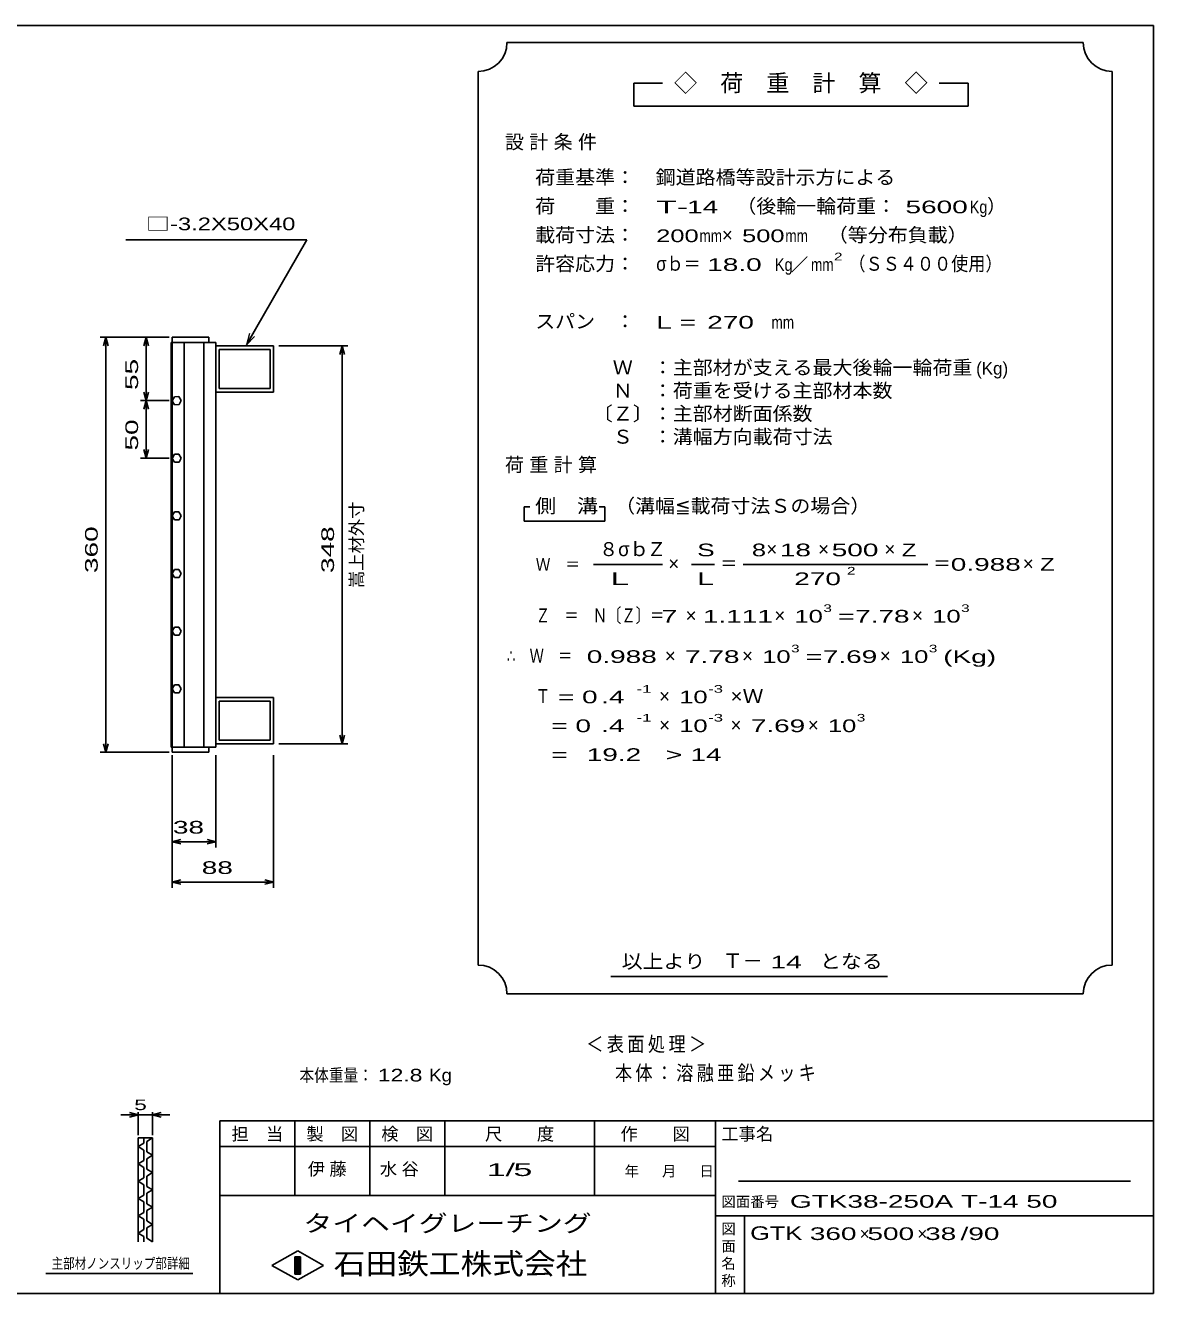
# Model space of a CAD drawing. Units: millimetres, scale not verified. Extents: x -910 to 866, y -641 to 527.
# Drawn here: x -113 to 866, y -573 to 527 of the extents above; entities that cross this region are included whole.
import ezdxf
from ezdxf.enums import TextEntityAlignment as Align

# ---------------------------------------------------------------- set-up
doc = ezdxf.new("R2010")
doc.units = ezdxf.units.MM
doc.header["$LTSCALE"] = 5
for name, color, linetype, lineweight in [('0_2', 150, 'Continuous', 25), ('16', 3, 'Continuous', 25), ('22', 4, 'Continuous', 25), ('24', 2, 'Continuous', 25), ('32', 4, 'Continuous', 25)]:
    doc.layers.add(name, color=color, linetype=linetype, lineweight=lineweight)
doc.styles.add('ベクトル', font='')
doc.styles.get('ベクトル').set_extended_font_data('ベクトル')

msp = doc.modelspace()

# ---------------------------------------------------------------- linework, layer by layer
at = {"layer": '0_2'}
for p, q in [((-864.5, 526.75), (865.5, 526.75)), ((865.5, 526.75), (865.5, -573.25)), ((865.5, -423.25), (55.5, -423.25)), ((55.5, -423.25), (55.5, -573.25)), ((120.5, -423.25), (120.5, -488.25)), ((185.5, -488.25), (185.5, -423.25)), ((250.5, -423.25), (250.5, -488.25)), ((380.5, -488.25), (380.5, -423.25)), ((485.5, -423.25), (485.5, -573.25)), ((485.5, -445.75), (55.5, -445.75)), ((845.5, -475.75), (505.5, -475.75)), ((55.5, -488.25), (485.5, -488.25)), ((485.5, -505.75), (865.5, -505.75)), ((510.5, -573.25), (510.5, -505.75)), ((100.5, -548.75), (123, -536.25)), ((123, -536.25), (145.5, -548.75)), ((123, -561.25), (100.5, -548.75)), ((120.5, -541.25), (125.5, -541.25)), ((120.5, -556.25), (120.5, -541.25)), ((120.5, -541.25), (121.5, -541.25)), ((121.5, -541.25), (121.5, -556.25)), ((122.5, -556.25), (122.5, -541.25)), ((122.5, -541.25), (123.5, -541.25)), ((145.5, -548.75), (123, -561.25)), ((123.5, -541.25), (123.5, -556.25)), ((124.5, -556.25), (124.5, -541.25)), ((124.5, -541.25), (125.5, -541.25)), ((125.5, -541.25), (125.5, -556.25)), ((125.5, -541.25), (125.5, -556.25)), ((125.5, -556.25), (120.5, -556.25)), ((121.5, -556.25), (122.5, -556.25)), ((123.5, -556.25), (124.5, -556.25)), ((865.5, -573.25), (-864.5, -573.25))]:
    msp.add_line(p, q, dxfattribs=at)
at = {"layer": '16'}
for p, q in [((46, 256.25), (14, 256.25)), ((14, 256.25), (14, 251.75)), ((46, 251.75), (46, 256.25)), ((13.3, -99.25), (13.3, 251.75)), ((13.3, 251.75), (14, 251.75)), ((14, 251.75), (46, 251.75)), ((14, 251.75), (14, -99.25)), ((52, 251.75), (14, 251.75)), ((24.5, 251.75), (24.5, -99.25)), ((41.5, -99.25), (41.5, 251.75)), ((52, -99.25), (52, 251.75)), ((52, 248.75), (102, 248.75)), ((52, 208.75), (52, 248.75)), ((55, 245.75), (99, 245.75)), ((55, 211.75), (55, 245.75)), ((99, 245.75), (99, 211.75)), ((102, 248.75), (102, 208.75)), ((99, 211.75), (55, 211.75)), ((15.976, 204.7), (14, 201.222)), ((14, 201.222), (16.024, 197.772)), ((19.976, 204.728), (15.976, 204.7)), ((22, 201.25), (19.976, 204.728)), ((20.024, 197.8), (22, 201.278)), ((102, 208.75), (52, 208.75)), ((16.024, 197.772), (20.024, 197.8)), ((15.976, 154.7), (14, 151.222)), ((19.976, 154.728), (15.976, 154.7)), ((22, 151.25), (19.976, 154.728)), ((14, 151.222), (16.024, 147.772)), ((16.024, 147.772), (20.024, 147.8)), ((20.024, 147.8), (22, 151.278)), ((15.976, 104.7), (14, 101.222)), ((14, 101.222), (16.024, 97.772)), ((19.976, 104.728), (15.976, 104.7)), ((22, 101.25), (19.976, 104.728)), ((20.024, 97.8), (22, 101.278)), ((16.024, 97.772), (20.024, 97.8)), ((15.976, 54.7), (14, 51.222)), ((14, 51.222), (16.024, 47.772)), ((19.976, 54.728), (15.976, 54.7)), ((16.024, 47.772), (20.024, 47.8)), ((22, 51.25), (19.976, 54.728)), ((20.024, 47.8), (22, 51.278)), ((15.976, 4.7), (14, 1.222)), ((14, 1.222), (16.024, -2.228)), ((19.976, 4.728), (15.976, 4.7)), ((22, 1.25), (19.976, 4.728)), ((20.024, -2.2), (22, 1.278)), ((16.024, -2.228), (20.024, -2.2)), ((15.976, -45.3), (14, -48.778)), ((14, -48.778), (16.024, -52.228)), ((19.976, -45.272), (15.976, -45.3)), ((16.024, -52.228), (20.024, -52.2)), ((22, -48.75), (19.976, -45.272)), ((20.024, -52.2), (22, -48.722)), ((102, -56.25), (52, -56.25)), ((52, -56.25), (52, -96.25)), ((99, -59.25), (55, -59.25)), ((55, -59.25), (55, -93.25)), ((99, -93.25), (99, -59.25)), ((102, -96.25), (102, -56.25)), ((52, -96.25), (102, -96.25)), ((55, -93.25), (99, -93.25)), ((14, -99.25), (13.3, -99.25)), ((14, -99.25), (46, -99.25)), ((14, -103.75), (14, -99.25)), ((14, -99.25), (52, -99.25)), ((46, -103.75), (14, -103.75)), ((46, -99.25), (46, -103.75))]:
    msp.add_line(p, q, dxfattribs=at)
at = {"layer": '22'}
for p, q in [((131.01, 340.76), (-25.99, 340.76)), ((78.48, 249.776), (131.01, 340.76)), ((11.5, 256.25), (-48.5, 256.25)), ((-43.5, 256.25), (-45.5, 248.75)), ((-41.5, 248.75), (-43.5, 256.25)), ((-43.5, 256.25), (-43.5, -103.75)), ((11.5, 256.25), (-13.5, 256.25)), ((-8.5, 256.25), (-10.5, 248.75)), ((-6.5, 248.75), (-8.5, 256.25)), ((-8.5, 256.25), (-8.5, 201.25)), ((106.5, 248.75), (166.5, 248.75)), ((161.5, 248.75), (159.5, 241.25)), ((163.5, 241.25), (161.5, 248.75)), ((161.5, 248.75), (161.5, -96.25)), ((-13.5, 201.25), (11.5, 201.25)), ((-8.5, 201.25), (-10.5, 208.75)), ((-8.5, 201.25), (-10.5, 193.75)), ((-6.5, 208.75), (-8.5, 201.25)), ((-6.5, 193.75), (-8.5, 201.25)), ((-8.5, 201.25), (-8.5, 151.25)), ((-8.5, 151.25), (-10.5, 158.75)), ((-6.5, 158.75), (-8.5, 151.25)), ((-13.5, 151.25), (11.5, 151.25)), ((-43.5, -103.75), (-45.5, -96.25)), ((-41.5, -96.25), (-43.5, -103.75)), ((166.5, -96.25), (106.5, -96.25)), ((161.5, -96.25), (159.5, -88.75)), ((163.5, -88.75), (161.5, -96.25)), ((-48.5, -103.75), (11.5, -103.75)), ((14, -106.25), (14, -186.25)), ((14, -106.25), (14, -221.25)), ((52, -186.25), (52, -106.25)), ((102, -221.25), (102, -106.25)), ((14, -181.25), (21.5, -179.25)), ((21.5, -183.25), (14, -181.25)), ((14, -181.25), (52, -181.25)), ((52, -181.25), (44.5, -179.25)), ((44.5, -183.25), (52, -181.25)), ((14, -216.25), (21.5, -214.25)), ((21.5, -218.25), (14, -216.25)), ((14, -216.25), (102, -216.25)), ((102, -216.25), (94.5, -214.25)), ((94.5, -218.25), (102, -216.25))]:
    msp.add_line(p, q, dxfattribs=at)
at = {"layer": '22', "lineweight": 13}
for p, q in [((81.068, 259.435), (78.48, 249.776)), ((78.48, 249.776), (85.551, 256.847))]:
    msp.add_line(p, q, dxfattribs=at)
at = {"layer": '24', "color": 4}
for p, q in [((804.5, 511.75), (304.5, 511.75)), ((279.5, 486.75), (279.5, -288.25)), ((829.5, -288.25), (829.5, 486.75)), ((439.5, 476.75), (414.5, 476.75)), ((414.5, 476.75), (414.5, 456.75)), ((704.5, 476.75), (679.5, 476.75)), ((704.5, 456.75), (704.5, 476.75)), ((414.5, 456.75), (704.5, 456.75)), ((324.5, 109.25), (319.5, 109.25)), ((319.5, 109.25), (319.5, 96.75)), ((389.5, 109.25), (384.5, 109.25)), ((389.5, 96.75), (389.5, 109.25)), ((319.5, 96.75), (389.5, 96.75)), ((379.5, 59.25), (439.5, 59.25)), ((464.5, 59.25), (484.5, 59.25)), ((509.5, 59.25), (669.5, 59.25)), ((394.5, -298.25), (634.5, -298.25)), ((304.5, -313.25), (804.5, -313.25))]:
    msp.add_line(p, q, dxfattribs=at)
for centre, start, end in [((279.5, 511.75), 270, 0), ((829.5, 511.75), 180, 270), ((279.5, -313.25), 0, 90), ((829.5, -313.25), 90, 180)]:
    msp.add_arc(centre, 25, start, end, dxfattribs=at)
at = {"layer": '32'}
for p, q in [((-15.5, -418.25), (-23, -416.25)), ((-15.5, -435.75), (-15.5, -415.75)), ((-3, -415.75), (-3, -435.75)), ((-3, -418.25), (4.5, -416.25)), ((-15.5, -418.25), (-30.5, -418.25)), ((-23, -420.25), (-15.5, -418.25)), ((-15.5, -418.25), (-3, -418.25)), ((4.5, -420.25), (-3, -418.25)), ((-3, -418.25), (12, -418.25)), ((-15.5, -438.25), (-3, -438.25)), ((-15.5, -528.25), (-15.5, -438.25)), ((-10.5, -438.25), (-10.5, -442.75)), ((-3, -438.25), (-8, -441.25)), ((-3, -438.25), (-3, -528.25)), ((-10.5, -442.75), (-15.5, -445.75)), ((-15.5, -445.75), (-10.5, -448.75)), ((-10.5, -448.75), (-10.5, -457.75)), ((-8, -441.25), (-8, -450.25)), ((-8, -450.25), (-3, -453.25)), ((-10.5, -457.75), (-15.5, -460.75)), ((-15.5, -460.75), (-10.5, -463.75)), ((-3, -453.25), (-8, -456.25)), ((-8, -456.25), (-8, -465.25)), ((-10.5, -472.75), (-15.5, -475.75)), ((-10.5, -463.75), (-10.5, -472.75)), ((-8, -465.25), (-3, -468.25)), ((-3, -468.25), (-8, -471.25)), ((-8, -471.25), (-8, -480.25)), ((-15.5, -475.75), (-10.5, -478.75)), ((-10.5, -478.75), (-10.5, -487.75)), ((-8, -480.25), (-3, -483.25)), ((-3, -483.25), (-8, -486.25)), ((-10.5, -487.75), (-15.5, -490.75)), ((-15.5, -490.75), (-10.5, -493.75)), ((-10.5, -493.75), (-10.5, -502.75)), ((-8, -486.25), (-8, -495.25)), ((-10.5, -502.75), (-15.5, -505.75)), ((-15.5, -505.75), (-10.5, -508.75)), ((-8, -495.25), (-3, -498.25)), ((-3, -498.25), (-8, -501.25)), ((-8, -501.25), (-8, -510.25)), ((-10.5, -508.75), (-10.5, -517.75)), ((-8, -510.25), (-3, -513.25)), ((-3, -513.25), (-8, -516.25)), ((-8, -516.25), (-8, -525.25)), ((-10.5, -517.75), (-15.5, -520.75)), ((-15.5, -520.75), (-10.5, -523.75)), ((-10.5, -523.75), (-10.5, -528.25)), ((-8, -525.25), (-3, -528.25)), ((32, -555.75), (-95.5, -555.75))]:
    msp.add_line(p, q, dxfattribs=at)

# ---------------------------------------------------------------- texts
at = {"layer": '0_2', "style": 'ベクトル'}
for s, height, p in [('担\u3000当', 11, (65.5, -434.75)), ('製\u3000図', 11, (130.5, -434.75)), ('検\u3000図', 11, (195.5, -434.75)), ('尺\u3000\u3000度', 11, (285.5, -434.75)), ('作\u3000\u3000図', 11, (403, -434.75)), ('工事名', 11, (490.5, -434.75)), ('年', 9.164, (406.5, -467)), ('月', 9.164, (439, -467)), ('日', 9.164, (471.5, -467)), ('図面番号', 9.164, (490.5, -493.5)), ('図', 9.164, (490.5, -517)), ('面', 9.164, (490.5, -532)), ('名', 9.164, (490.5, -547)), ('称', 9.164, (490.5, -562))]:
    msp.add_text(s, height=height, dxfattribs=at).set_placement(p, align=Align.MIDDLE_LEFT)
at = {"layer": '0_2', "color": 222, "style": 'ベクトル'}
for s, height, width, p in [('タイヘイグレーチング', 14.66, 1.25, (128, -512.25)), ('石田鉄工株式会社', 18.33, 1.1, (154.25, -547.25))]:
    msp.add_text(s, height=height, dxfattribs=dict(at, width=width)).set_placement(p, align=Align.MIDDLE_LEFT)
at = {"layer": '22', "color": 2, "style": 'ベクトル', "width": 1.4}
msp.add_text('□-3.2X50X40', height=11, dxfattribs=at).set_placement((121.01, 345.76), align=Align.BOTTOM_RIGHT)
at = {"layer": '22', "color": 2, "style": 'ベクトル', "width": 1.65}
for s, p in [(' 55 ', (-21, 203.75)), (' 50 ', (-21, 151.25)), (' 360 ', (-56, 45)), (' 348 ', (149, 45))]:
    msp.add_text(s, height=11, rotation=90, dxfattribs=at).set_placement(p, align=Align.MIDDLE_LEFT)
at = {"layer": '22', "color": 2, "style": 'ベクトル'}
msp.add_text('嵩上材外寸', height=11, rotation=90, dxfattribs=at).set_placement((174, 38.75), align=Align.MIDDLE_LEFT)
for s, height, width, p in [(' 38 ', 11, 1.65, (8, -168.75)), (' 88 ', 11, 1.65, (33, -203.75)), ('本体重量：', 11, 0.85, (124.5, -383.75)), (' 12.8', 11, 1.35, (187, -383.75)), ('Kg', 11, 1.1, (237, -383.75)), ('1/', 11, 2, (287, -465.75)), (' 5 ', 11, 2, (302, -465.75)), ('GTK38-250A T-14 50               ', 11, 1.65, (550, -493.25)), ('GTK', 11.73, 1.4, (515.5, -520.75)), (' 360 ', 11, 1.65, (560.5, -521.25)), (' 500 ', 11, 1.65, (610.5, -521.25)), (' 38 ', 11, 1.65, (660.5, -521.25)), ('/', 11, 1.65, (698, -521.25)), (' 90 ', 11, 1.65, (698, -521.25))]:
    msp.add_text(s, height=height, dxfattribs=dict(at, width=width)).set_placement(p, align=Align.MIDDLE_LEFT)
for p in [(610.5, -521.25), (660.5, -521.25)]:
    msp.add_text('×', height=11, dxfattribs=at).set_placement(p, align=Align.MIDDLE_LEFT)
at = {"layer": '22', "color": 2, "attachment_point": 4, "style": 'ベクトル'}
for s, insert, char_height in [('\\T1.2;\\W0.85;＜表面処理＞', (373.25, -357.5), 12.83), ('\\T1.19;\\W0.85;本体：溶融亜鉛メッキ', (398.25, -382.5), 12.83), ('\\T1.25;伊藤\u3000', (131.75, -465.75), 11), ('\\T1.25;水谷\u3000', (194.25, -465.75), 11)]:
    msp.add_mtext(s, dxfattribs=dict(at, insert=insert, char_height=char_height))
at = {"layer": '24', "style": 'ベクトル'}
for s, height, p in [('◇\u3000荷\u3000重\u3000計\u3000算\u3000◇', 14.66, (449.5, 476.75)), ('）', 12.1, (721, 370)), ('×', 12.1, (491, 345)), ('／', 11, (550.75, 319.25)), ('(Kg)', 11, (711.5, 229.25)), ('８', 12.1, (384.5, 72.5)), ('σｂ', 12.1, (401, 72.5)), ('Ｚ', 12.1, (426, 72.5)), ('×', 12.1, (529.5, 72.5)), ('×', 12.1, (574.5, 72.5)), ('×', 12.1, (632, 72.5)), ('×', 12.1, (444.5, 60)), ('×', 12.1, (752, 60)), ('×', 12.1, (459.5, 15)), ('×', 12.1, (536.5, 15)), ('×', 12.1, (656, 15)), ('×', 12.1, (441.5, -20)), ('×', 12.1, (508.5, -20)), ('×', 12.1, (628, -20)), ('×', 12.1, (436.5, -55)), ('×', 12.1, (436.5, -80)), ('×', 12.1, (498.5, -80)), ('×', 12.1, (565.5, -80)), ('Ｔ－', 12.83, (491.5, -284.5))]:
    msp.add_text(s, height=height, dxfattribs=at).set_placement(p, align=Align.MIDDLE_LEFT)
for s, height, width, p in [('荷重基準：\u3000', 12.1, 1.05, (329, 395)), ('鋼道路橋等設計示方による', 12.1, 1.05, (433.5, 395)), ('荷\u3000\u3000重：\u3000', 12.1, 1.05, (329, 370)), ('T-', 11, 2, (434, 369.25)), (' 14 ', 11, 1.65, (454, 369.25)), ('（後輪一輪荷重：', 12.1, 1.05, (503.5, 370)), (' 5600', 11, 1.65, (643.5, 369.25)), ('Kg', 11, 0.85, (706, 369.25)), ('載荷寸法：\u3000', 12.1, 1.05, (329, 345)), ('\u3000（等分布負載）', 12.1, 1.05, (565.5, 345)), ('200', 11, 1.5, (434, 344.25)), ('mm', 11, 0.8, (471.5, 344.25)), ('500', 11, 1.5, (508.5, 344.25)), ('mm', 11, 0.8, (546, 344.25)), ('許容応力：\u3000', 12.1, 1.05, (329, 320)), ('σｂ＝', 12.1, 0.9, (434, 320)), (' 18.0', 11, 1.65, (471.5, 319.25)), ('Kg', 11, 0.85, (537, 319.25)), ('mm', 11, 0.8, (568.25, 319.25)), ('2', 6.598, 1.5, (588.25, 326.25)), ('（ＳＳ４００使用）', 12.1, 0.9, (600.75, 320)), ('スパン\u3000：\u3000', 12.1, 1.05, (329, 270)), ('L =', 11, 1.65, (434, 269.25)), (' 270 ', 11, 1.65, (471.5, 269.25)), ('mm', 11, 0.8, (534, 269.25)), ('\u3000Ｗ\u3000：主部材が支える最大後輪一輪荷重', 12.1, 1.05, (379, 230)), ('\u3000Ｎ\u3000：荷重を受ける主部材本数', 12.1, 1.05, (379, 210)), ('〔Ｚ〕：主部材断面係数', 12.1, 1.05, (379, 190)), ('\u3000Ｓ\u3000：溝幅方向載荷寸法', 12.1, 1.05, (379, 170)), ('側\u3000溝', 12.1, 1.1, (329, 110)), ('\u3000（溝幅≦載荷寸法Ｓの場合）', 12.1, 1.05, (381, 110)), ('S', 11, 1.55, (469.5, 71.75)), ('8', 11, 1.5, (517, 71.75)), (' 18 ', 11, 1.65, (534.5, 71.75)), (' 500 ', 11, 1.65, (579.5, 71.75)), ('Z', 11, 1.4, (647, 71.75)), ('Ｗ\u3000＝', 11, 0.85, (329.5, 59.25)), ('＝', 12.1, 0.9, (489.5, 60)), ('2', 6.598, 1.5, (599.5, 53.75)), ('＝', 12.1, 0.9, (674.5, 60)), ('0.988', 11, 1.65, (689.5, 59.25)), ('Z', 11, 1.4, (767, 59.25)), ('L', 11, 1.8, (469.5, 46.75)), (' 270 ', 11, 1.65, (547, 46.75)), ('Ｚ\u3000＝\u3000Ｎ〔Ｚ〕＝', 12.1, 0.75, (329.5, 15)), ('3', 6.598, 1.5, (579, 21.25)), ('3', 6.598, 1.5, (698.5, 21.25)), (' 7 ', 11, 1.65, (432, 14.25)), ('1.111', 11, 1.65, (474.5, 14.25)), ('10', 11, 1.5, (554, 14.25)), ('=', 11, 1.7, (591.5, 14.25)), ('7.78', 11, 1.65, (606.5, 14.25)), ('10', 11, 1.5, (673.5, 14.25)), ('3', 6.598, 1.5, (551, -13.75)), ('3', 6.598, 1.5, (670.5, -13.75)), ('∴\u3000Ｗ\u3000＝', 12.1, 0.75, (304.5, -20)), (' 0.988', 11, 1.65, (367, -20.75)), ('7.78', 11, 1.65, (459, -20.75)), ('10', 11, 1.5, (526, -20.75)), ('=', 11, 1.7, (563.5, -20.75)), ('7.69', 11, 1.65, (578.5, -20.75)), ('10', 11, 1.5, (645.5, -20.75)), ('(Kg)', 11, 1.65, (683, -20.75)), ('Ｔ', 12.1, 0.75, (329.5, -55)), (' = 0', 11, 1.65, (342, -55.75)), (' .4 ', 11, 1.65, (379.5, -55.75)), ('-1', 6.598, 1.65, (417, -48.75)), ('10', 11, 1.5, (454, -55.75)), ('-3', 6.598, 1.65, (479, -48.75)), ('×Ｗ', 12.1, 1.1, (498.5, -55)), ('  = 0', 11, 1.65, (329.5, -80.75)), (' .4 ', 11, 1.65, (379.5, -80.75)), ('-1', 6.598, 1.65, (417, -73.75)), ('10', 11, 1.5, (454, -80.75)), ('-3', 6.598, 1.65, (479, -73.75)), ('7.69', 11, 1.65, (516, -80.75)), ('10', 11, 1.5, (583, -80.75)), ('3', 6.598, 1.5, (608, -73.75)), ('  =', 11, 1.65, (329.5, -105.75)), (' 19.2', 11, 1.65, (367, -105.75)), ('>', 11, 1.7, (442, -105.75)), (' 14 ', 11, 1.65, (457, -105.75)), ('以上より\u3000', 12.1, 1.1, (404, -285)), (' 14 ', 11, 1.65, (526.5, -285.75)), ('となる', 12.1, 1.1, (576, -285))]:
    msp.add_text(s, height=height, dxfattribs=dict(at, width=width)).set_placement(p, align=Align.MIDDLE_LEFT)
at = {"layer": '24', "attachment_point": 4, "style": 'ベクトル'}
for s, insert, char_height in [('\\T1.28;設計条件', (302.75, 425), 12.1), ('\\T1.28;荷重計算', (302.75, 145), 12.1), ('\\T1.5;\\W2;\\~L\\~', (382, 46.75), 11)]:
    msp.add_mtext(s, dxfattribs=dict(at, insert=insert, char_height=char_height))
at = {"layer": '32', "color": 2, "style": 'ベクトル'}
for s, width, p in [(' 5 ', 1.6, (-24.25, -409.5)), ('主部材ノンスリップ部詳細', 0.8, (-90.5, -547))]:
    msp.add_text(s, height=9.164, dxfattribs=dict(at, width=width)).set_placement(p, align=Align.MIDDLE_LEFT)

doc.saveas('drawing.dxf')
